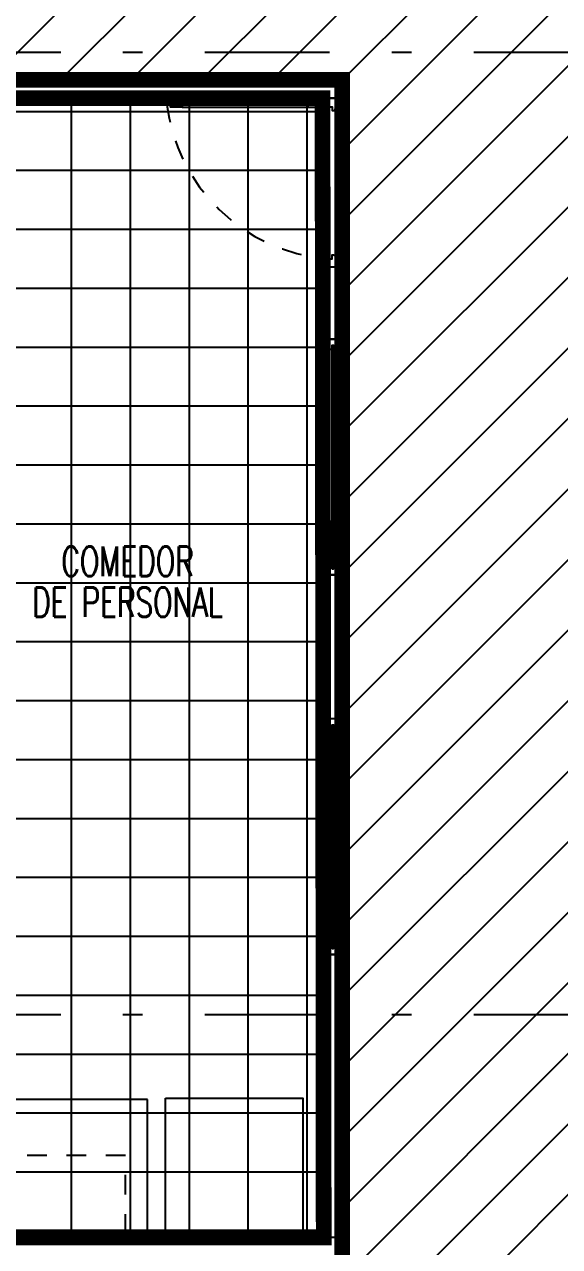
# Model space of a CAD drawing. Header units: millimetres. Extents: x -77 to 207, y -160 to 187.
# Drawn here: x -50.64 to -47.91, y 8.62 to 14.84 of the extents above; entities that cross this region are included whole.
import ezdxf
from ezdxf.enums import TextEntityAlignment as Align
from ezdxf.xclip import XClip

# ---------------------------------------------------------------- set-up
doc = ezdxf.new("R2010")
doc.units = ezdxf.units.MM
doc.header["$LTSCALE"] = 0.1
for name, pattern in [('X REF - ANELO INST bind$0$X REF - ANELO$0$DASHDOT2', [12.7, 6.35, -3.175, 0, -3.175]), ('X REF - ANELO INST bind$0$X REF - ANELO$0$DASHED', [0.75, 0.5, -0.25]), ('X REF - ANELO INST bind$0$X REF - ANELO$0$DASHED2', [0.375, 0.25, -0.125])]:
    doc.linetypes.add(name, pattern=pattern)
for name, color, linetype in [('C01 Foil blanco', 30, 'Continuous'), ('C03 PRY comun+papel kraft', 192, 'Continuous'), ('X REF - ANELO INST bind$0$X REF - ANELO$0$A-TABIQUE PRY', 7, 'Continuous'), ('X REF - ANELO INST bind$0$X REF - ANELO$0$C-ALUMINIO', 8, 'Continuous'), ('X REF - ANELO INST bind$0$X REF - ANELO$0$E-AC INOX', 8, 'Continuous'), ('X REF - ANELO INST bind$0$X REF - ANELO$0$E-MOBILIARIO', 8, 'Continuous'), ('X REF - ANELO INST bind$0$X REF - ANELO$0$MET-EJE CABRIADAS', 8, 'X REF - ANELO INST bind$0$X REF - ANELO$0$DASHDOT2'), ('X REF - ANELO INST bind$0$X REF - ANELO$0$R-NOMBRE LOCAL', 7, 'Continuous')]:
    doc.layers.add(name, color=color, linetype=linetype)
doc.styles.add('X REF - ANELO INST bind$0$X REF - ANELO$0$VAUX', font='romans.shx', dxfattribs={"width": 0.85})

# ---------------------------------------------------------------- blocks, each defined once
blk = doc.blocks.new('X REF - ANELO INST bind$0$X REF - ANELO$0$N Local')
at = {"layer": 'X REF - ANELO INST bind$0$X REF - ANELO$0$R-NOMBRE LOCAL', "lineweight": 0, "style": 'X REF - ANELO INST bind$0$X REF - ANELO$0$VAUX', "width": 0.85}
for p in [(6337.5718, -934.4549), (6337.5718, -934.7149)]:
    blk.add_attdef('NOMBRE', text='', height=0.1823, dxfattribs=at).set_placement(p, align=Align.CENTER)
blk = doc.blocks.new('X REF - ANELO INST bind$0$X REF - ANELO$0$PA 0.86')
at = {"layer": 'X REF - ANELO INST bind$0$X REF - ANELO$0$C-ALUMINIO', "color": 8}
for p, q in [((-48.7083, 14.4594), (-48.0683, 14.4594)), ((-48.7083, 14.4214), (-48.0683, 14.4214))]:
    blk.add_line(p, q, dxfattribs=at)
at = {"layer": 'X REF - ANELO INST bind$0$X REF - ANELO$0$C-ALUMINIO'}
for points in [[(-48.7683, 14.4444), (-48.7883, 14.4444), (-48.7883, 14.4516, -0.387306), (-48.7812, 14.4594), (-48.7083, 14.4594), (-48.7083, 14.4434), (-48.7258, 14.4434), (-48.7258, 14.4374), (-48.7083, 14.4374), (-48.7083, 14.4214), (-48.7683, 14.4214), (-48.7683, 14.4444), (-48.7883, 14.4444)], [(-48.0083, 14.4444), (-47.9883, 14.4444), (-47.9883, 14.4516, 0.387306), (-47.9954, 14.4594), (-48.0683, 14.4594), (-48.0683, 14.4434), (-48.0507, 14.4434), (-48.0507, 14.4374), (-48.0683, 14.4374), (-48.0683, 14.4214), (-48.0083, 14.4214), (-48.0083, 14.4444), (-47.9883, 14.4444)], [(-47.9678, 14.4669), (-47.9678, 14.4239, 0.502809), (-47.9678, 14.4239), (-47.9678, 14.4239), (-47.9678, 14.4239), (-47.9448, 14.4239), (-47.9448, 14.4042), (-47.9382, 14.4042, 0.418366), (-47.9278, 14.4146), (-47.9278, 14.4669), (-47.9678, 14.4669)]]:
    blk.add_lwpolyline(points, format="xyb", dxfattribs=at)
blk.add_lwpolyline([(-48.7258, 14.4374), (-48.7258, 14.4434), (-48.0507, 14.4434), (-48.0507, 14.4374)], close=True, dxfattribs=at)
at = {"layer": 'X REF - ANELO INST bind$0$X REF - ANELO$0$C-ALUMINIO', "elevation": -0.0157}
blk.add_lwpolyline([(-47.9678, 13.6069), (-47.9678, 13.65, -0.502809), (-47.9678, 13.65), (-47.9678, 13.65), (-47.9678, 13.65), (-47.9448, 13.65), (-47.9448, 13.6697), (-47.9382, 13.6697, -0.418366), (-47.9278, 13.6592), (-47.9278, 13.6069), (-47.9678, 13.6069)], format="xyb", dxfattribs=at)
at = {"layer": 'X REF - ANELO INST bind$0$X REF - ANELO$0$C-ALUMINIO'}
blk.add_circle((-47.9778, 14.4544, 0.0003), 0.00857, dxfattribs=at)
at = {"layer": 'X REF - ANELO INST bind$0$X REF - ANELO$0$C-ALUMINIO', "color": 8, "linetype": 'X REF - ANELO INST bind$0$X REF - ANELO$0$DASHED2'}
blk.add_arc((-47.8945, 14.5466, -0.0159), 0.8996, 186.52448, 265.32882, dxfattribs=at)
blk = doc.blocks.new('X REF - ANELO INST bind$0$X REF - ANELO')
at = {"layer": 'X REF - ANELO INST bind$0$X REF - ANELO$0$A-TABIQUE PRY', "ltscale": 5}
blk.add_line((-53.165, 14.4669), (-49.0258, 14.4669), dxfattribs=at)
for points in [[(-49.0214, 14.4669), (-49.0214, 14.5609), (-53.165, 14.5609), (-53.165, 14.4669)], [(-49.1164, 10.1069), (-49.0214, 10.1069), (-49.0214, 8.6669), (-49.1164, 8.6669)], [(-49.0214, 8.573), (-49.0214, 8.6669), (-53.165, 8.6669), (-53.165, 8.573)]]:
    blk.add_lwpolyline(points, close=True, dxfattribs=at)
for points, elevation in [([(-49.0214, 13.6069), (-49.1164, 13.6069), (-49.1164, 13.2403), (-49.0214, 13.2403)], -0.0157), ([(-49.1164, 12.0403), (-49.0214, 12.0403), (-49.0214, 11.3069), (-49.1164, 11.3069)], -0.0118)]:
    blk.add_lwpolyline(points, close=True, dxfattribs=dict(at, elevation=elevation))
at = {"layer": 'X REF - ANELO INST bind$0$X REF - ANELO$0$C-ALUMINIO', "color": 8}
for p, q in [((-49.1164, 12.0403, 0.0118), (-49.1164, 13.2403, 0)), ((-49.0889, 12.0781, -0.0118), (-49.0889, 13.2024, -0.0235)), ((-49.0489, 12.0798, -0.0118), (-49.0489, 13.2007, -0.0235)), ((-49.0214, 12.0403, 0.0039), (-49.0214, 13.2403, -0.0078)), ((-49.1164, 10.1069, 0.0059), (-49.1164, 11.3069, -0.0059)), ((-49.0889, 10.1448), (-49.0889, 11.2691, -0.0118)), ((-49.0489, 10.1465), (-49.0489, 11.2674, -0.0118)), ((-49.0214, 10.1069, 0.0059), (-49.0214, 11.3069, -0.0059))]:
    blk.add_line(p, q, dxfattribs=at)
at = {"layer": 'X REF - ANELO INST bind$0$X REF - ANELO$0$C-ALUMINIO'}
for points, elevation in [([(-49.0889, 13.2403), (-49.0889, 13.2024, 0.398972), (-49.0774, 13.1903), (-49.0719, 13.1903), (-49.0719, 13.2099), (-49.0659, 13.2099), (-49.0659, 13.1903), (-49.0593, 13.1903, 0.418366), (-49.0489, 13.2007), (-49.0489, 13.2402), (-49.0889, 13.2402)], -0.0235), ([(-49.0889, 12.0403), (-49.0889, 12.0781, -0.398972), (-49.0774, 12.0903), (-49.0719, 12.0903), (-49.0719, 12.0706), (-49.0659, 12.0706), (-49.0659, 12.0903), (-49.0593, 12.0903, -0.418366), (-49.0489, 12.0798), (-49.0489, 12.0403), (-49.0889, 12.0403)], -0.0118), ([(-49.0889, 11.3069), (-49.0889, 11.2691, 0.398972), (-49.0774, 11.2569), (-49.0719, 11.2569), (-49.0719, 11.2766), (-49.0659, 11.2766), (-49.0659, 11.2569), (-49.0593, 11.2569, 0.418366), (-49.0489, 11.2674), (-49.0489, 11.3069), (-49.0889, 11.3069)], -0.0118)]:
    blk.add_lwpolyline(points, format="xyb", dxfattribs=dict(at, elevation=elevation))
at = {"layer": 'X REF - ANELO INST bind$0$X REF - ANELO$0$C-ALUMINIO', "elevation": -0.0118}
blk.add_lwpolyline([(-49.0659, 13.1903), (-49.0659, 12.0706), (-49.0719, 12.0706), (-49.0719, 13.1903)], dxfattribs=at)
at = {"layer": 'X REF - ANELO INST bind$0$X REF - ANELO$0$C-ALUMINIO'}
blk.add_lwpolyline([(-49.0659, 11.2569), (-49.0659, 10.1373), (-49.0719, 10.1373), (-49.0719, 11.2569)], dxfattribs=at)
blk.add_lwpolyline([(-49.0889, 10.1069), (-49.0889, 10.1448, -0.398972), (-49.0774, 10.1569), (-49.0719, 10.1569), (-49.0719, 10.1373), (-49.0659, 10.1373), (-49.0659, 10.1569), (-49.0593, 10.1569, -0.418366), (-49.0489, 10.1465), (-49.0489, 10.1069), (-49.0889, 10.1069)], format="xyb", dxfattribs=at)
at = {"layer": 'X REF - ANELO INST bind$0$X REF - ANELO$0$E-AC INOX'}
blk.add_lwpolyline([(-50.013, 9.3696), (-52.013, 9.3696), (-52.013, 8.6696), (-50.013, 8.6696)], close=True, dxfattribs=at)
at = {"layer": 'X REF - ANELO INST bind$0$X REF - ANELO$0$E-AC INOX', "linetype": 'X REF - ANELO INST bind$0$X REF - ANELO$0$DASHED'}
blk.add_lwpolyline([(-50.1263, 9.0844), (-51.9263, 9.0844), (-51.9263, 8.6844), (-50.1263, 8.6844)], close=True, dxfattribs=at)
at = {"layer": 'X REF - ANELO INST bind$0$X REF - ANELO$0$E-MOBILIARIO'}
blk.add_lwpolyline([(-49.9213, 9.3757), (-49.2213, 9.3757), (-49.2213, 8.6757), (-49.9213, 8.6757)], close=True, dxfattribs=at)
at = {"layer": 'X REF - ANELO INST bind$0$X REF - ANELO$0$MET-EJE CABRIADAS'}
for p, q in [((1.6043, 14.6999), (-54.2799, 14.6999)), ((1.6043, 9.7999), (-54.2799, 9.7999))]:
    blk.add_line(p, q, dxfattribs=at)
ref = blk.add_blockref('X REF - ANELO INST bind$0$X REF - ANELO$0$N Local', (5019.9426, 759.5979, -0.0309), dxfattribs=dict(xscale=-0.7999999999999545, yscale=0.8000000000000114, zscale=0.8))
ref.add_attrib('NOMBRE', 'COMEDOR', dxfattribs={"layer": 'X REF - ANELO INST bind$0$X REF - ANELO$0$R-NOMBRE LOCAL', "lineweight": 0, "height": 0.15, "style": 'X REF - ANELO INST bind$0$X REF - ANELO$0$VAUX', "width": 0.7}).set_placement((-50.1148, 12.0339, -0.0309), align=Align.CENTER)
ref.add_attrib('NOMBRE', 'DE PERSONAL', dxfattribs={"layer": 'X REF - ANELO INST bind$0$X REF - ANELO$0$R-NOMBRE LOCAL', "lineweight": 0, "height": 0.15, "style": 'X REF - ANELO INST bind$0$X REF - ANELO$0$VAUX', "width": 0.7}).set_placement((-50.1148, 11.826, -0.0309), align=Align.CENTER)
at = {"layer": 'X REF - ANELO INST bind$0$X REF - ANELO$0$C-ALUMINIO'}
blk.add_blockref('X REF - ANELO INST bind$0$X REF - ANELO$0$PA 0.86', (-1.1278, 0), dxfattribs=at)
blk = doc.blocks.new('X REF - ANELO INST bind')
ref = blk.add_blockref('X REF - ANELO INST bind$0$X REF - ANELO', (0, 0))
XClip(ref).set_block_clipping_path([(-76.9680737415, -24.7711317477), (92.9860355418, 61.1669630168)])

msp = doc.modelspace()

# ---------------------------------------------------------------- hatches: boundary and pattern name
at = {"layer": 'C01 Foil blanco'}
h = msp.add_hatch(dxfattribs=at)
h.set_pattern_fill('ANSI31', color=256, scale=0.08, style=0)
edge = h.paths.add_edge_path()
edge.add_line((-49.0214, 4.5849), (-49.0214, 14.5609))
edge.add_line((-49.0214, 14.5609), (-53.1984, 14.5609))
edge.add_line((-53.1984, 14.5609), (-53.1984, 16.7143))
edge.add_line((-53.1984, 16.7143), (-49.0215, 16.7143))
edge.add_line((-49.0215, 16.7143), (-49.0215, 37.3805))
edge.add_line((-49.0215, 37.3805), (-26.4226, 37.3805))
edge.add_line((-26.4226, 37.3805), (-26.4226, 33.4266))
edge.add_line((-26.4226, 33.4266), (-29.1206, 33.4266))
edge.add_line((-29.1206, 33.4266), (-29.1206, 29.2452))
edge.add_line((-29.1206, 29.2452), (-42.6771, 29.2452))
edge.add_line((-42.6771, 29.2452), (-42.6764, 4.5849))
edge.add_line((-42.6764, 4.5849), (-49.0214, 4.585))
at = {"layer": 'C03 PRY comun+papel kraft'}
h = msp.add_hatch(dxfattribs=at)
h.set_pattern_fill('_USER', color=256, scale=0.3, double=1, pattern_type=0)
h.set_pattern_definition([(0, (0, 0), (0, 0.3), []), (90, (0, 0), (-0.3, 2e-17), [])])
h.paths.add_polyline_path([(-49.1156, 8.6669), (-49.1214, 14.4669), (-53.165, 14.4669), (-53.165, 8.6669)])

# ---------------------------------------------------------------- linework, layer by layer
at = {"layer": 'C01 Foil blanco', "const_width": 0.08, "elevation": -0.0366}
msp.add_lwpolyline([(-49.0214, 4.5849), (-49.0214, 14.5609), (-53.1984, 14.5609), (-53.1984, 16.7143), (-49.0215, 16.7143), (-49.0215, 37.3805), (-26.4226, 37.3805), (-26.4226, 33.4266), (-29.1206, 33.4266), (-29.1206, 29.2452), (-29.1206, 29.2452), (-42.6771, 29.2452), (-42.6764, 4.5849), (-49.0214, 4.585)], dxfattribs=at)
at = {"layer": 'C03 PRY comun+papel kraft', "const_width": 0.08}
msp.add_lwpolyline([(-49.1156, 8.6669), (-49.1214, 14.4669), (-53.165, 14.4669), (-53.165, 8.6669), (-49.1156, 8.6669)], dxfattribs=at)

# ---------------------------------------------------------------- block references
msp.add_blockref('X REF - ANELO INST bind', (0, 0))

doc.saveas('drawing.dxf')
